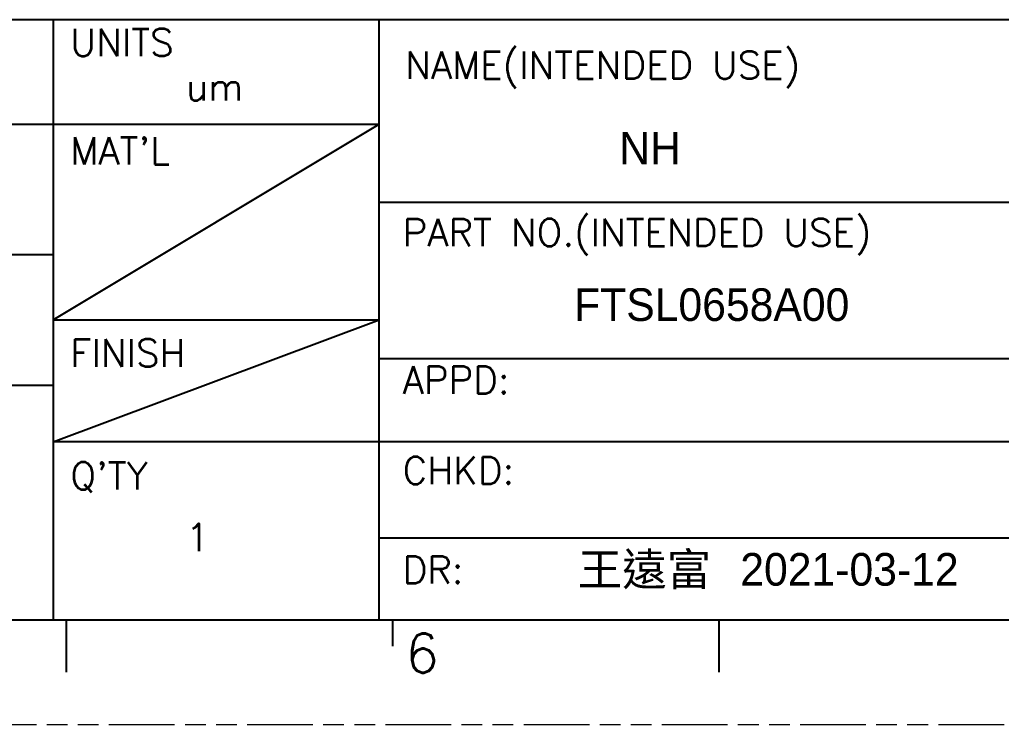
# Model space of a CAD drawing. Extents: x -945 to -170, y -475 to 73.
# Drawn here: x -457.4 to -315.4, y -474.6 to -372.7 of the extents above; entities that cross this region are included whole.
import ezdxf

# ---------------------------------------------------------------- set-up
doc = ezdxf.new("R2010")
doc.units = 0
doc.linetypes.add('PHANTOM', pattern=[29.5, 9.5, -1.5, 3, -1.5, 3, -1.5, 9.5])
doc.layers.get('0').update_dxf_attribs({"color": 9})
doc.layers.add('0PAPERF', color=2, linetype='PHANTOM', lineweight=0, plot=False)
doc.styles.add('SIMPLEX', font='simplex.shx')
doc.styles.get("Standard").update_dxf_attribs({"font": 'txt.shx'})

msp = doc.modelspace()

# ---------------------------------------------------------------- linework, layer by layer
for p, q in [((-543.24, -372.66), (-193.9, -372.66)), ((-452.6, -372.66), (-452.6, -459.53)), ((-405.4, -459.53), (-405.4, -372.66)), ((-543.24, -387.77), (-405.4, -387.77)), ((-452.6, -416.09), (-405.4, -387.77)), ((-543.24, -406.65), (-452.6, -406.65)), ((-452.6, -433.76), (-405.4, -416.09)), ((-452.6, -416.09), (-405.4, -416.09)), ((-193.9, -421.76), (-405.4, -421.76)), ((-543.24, -425.54), (-452.6, -425.54)), ((-312.87, -433.76), (-452.6, -433.76)), ((-405.4, -447.64), (-312.87, -447.64)), ((-922.8, -459.53), (-193.9, -459.53)), ((-450.72, -459.53), (-450.72, -467.08)), ((-403.51, -459.53), (-403.51, -463.3)), ((-356.3, -459.53), (-356.3, -467.08))]:
    msp.add_line(p, q)
msp.add_lwpolyline([(-405.4, -372.66), (-193.9, -372.66), (-193.9, -399.1), (-405.4, -399.1)], close=True)
at = {"layer": '0PAPERF'}
msp.add_line((-944.51, -474.63), (-170.11, -474.63), dxfattribs=at)

# ---------------------------------------------------------------- texts
at = {"style": 'SIMPLEX'}
for s, height, p in [('UNITS', 3.965, (-450.12, -377.96)), ('um', 3.965, (-433.4, -384.36)), ("MAT'L", 3.965, (-450.12, -393.62)), ('PART NO.(INTENDED USE)', 3.9655, (-402.03, -405.44)), ('FINISH', 3.965, (-450.12, -422.88)), ('APPD:', 3.965, (-402.03, -426.79)), ('CHKD:', 3.965, (-402.03, -439.87)), ("Q'TY", 3.965, (-450.12, -440.65)), ('1', 3.97, (-433.4, -449.55)), ('DR:', 3.965, (-402.03, -454.26)), ('6', 5.66, (-401.62, -467.16))]:
    msp.add_text(s, height=height, dxfattribs=at).set_placement(p)
at = {"lineweight": 0, "style": 'SIMPLEX'}
msp.add_text('NAME(INTENDED USE)', height=3.9688, dxfattribs=at).set_placement((-401.68, -381.24))
at = {"linetype": 'Continuous', "insert": (-377.22, -411.54), "char_height": 4.7208, "width": 56.926, "attachment_point": 1, "bg_fill": 2}
msp.add_mtext('{\\fPMingLiU|b0|i0|c136|p18;FTSL0658A00}', dxfattribs=at)
at = {"linetype": 'Continuous', "insert": (-376.7, -449.84), "char_height": 4.7208, "width": 56.926, "attachment_point": 1}
msp.add_mtext('{\\fPMingLiU|b0|i0|c136|p18;王遠富} {\\fPMingLiU|b0|i0|c136|p18;2021-03-12}', dxfattribs=at)

# ---------------------------------------------------------------- next in the draw order: texts
at = {"linetype": 'Continuous', "insert": (-370.69, -388.9), "char_height": 4.7208, "width": 12.9222, "attachment_point": 1, "bg_fill": 2}
msp.add_mtext('{\\fPMingLiU|b0|i0|c136|p18;NH}', dxfattribs=at)

doc.saveas('drawing.dxf')
